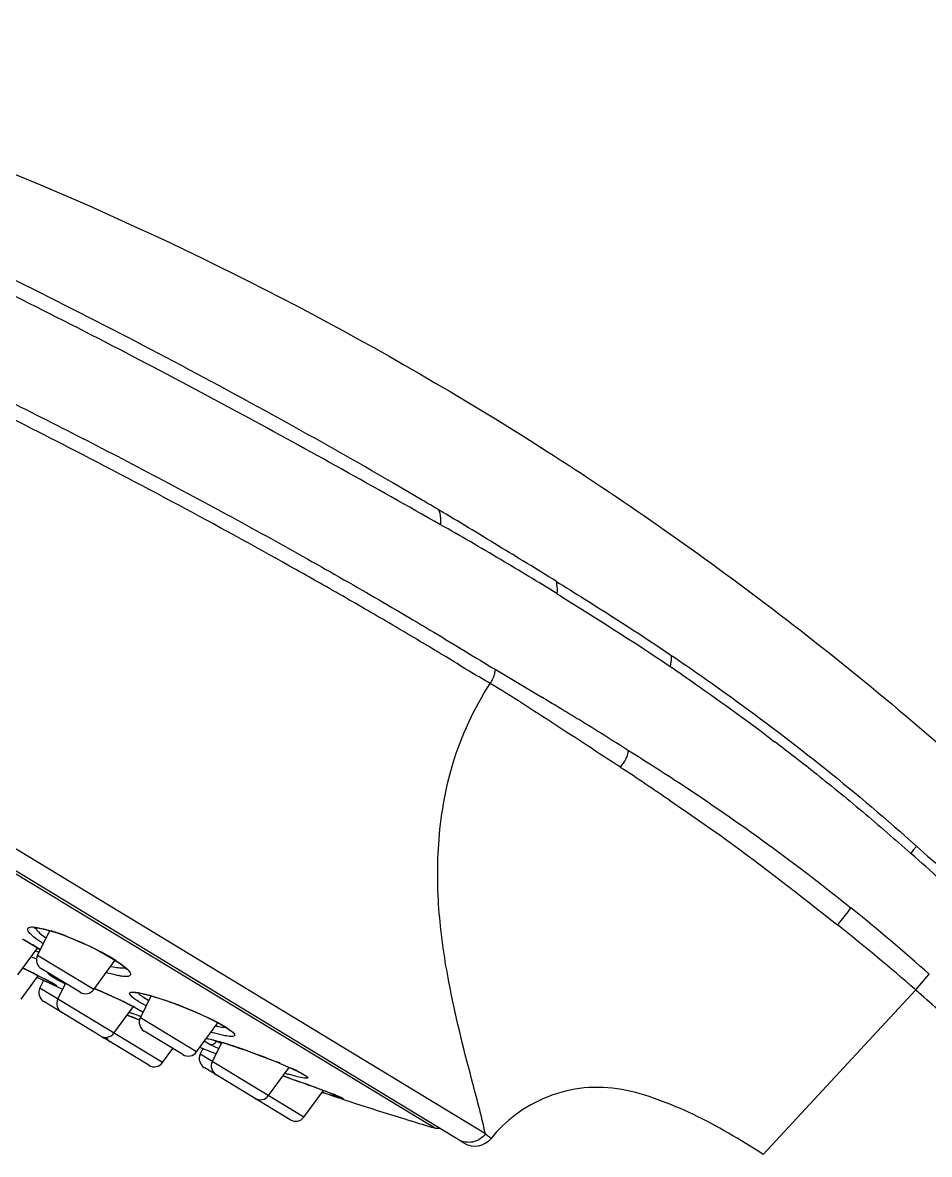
# Model space of a CAD drawing. Header units: millimetres. Extents: x 14295 to 15136, y 4961 to 5556.
# Drawn here: x 14907.6 to 14951.4, y 5441.8 to 5496.5 of the extents above; entities that cross this region are included whole.
import ezdxf

# ---------------------------------------------------------------- set-up
doc = ezdxf.new("R2010")
doc.units = ezdxf.units.MM

msp = doc.modelspace()

# ---------------------------------------------------------------- linework, layer by layer
at = {"linetype": 'Continuous'}
for p, q in [((14928.903, 5442.3), (14866.592, 5480.09)), ((14926.868, 5473.395), (14925.45, 5474.227)), ((14930.398, 5465.213), (14932.653, 5463.87)), ((14929.927, 5442.746), (14900.385, 5460.663)), ((14907.794, 5454.964), (14907.242, 5455.299)), ((14909.198, 5454.112), (14907.794, 5454.964)), ((14909.349, 5454.021), (14909.198, 5454.112)), ((14911.503, 5452.715), (14909.349, 5454.021)), ((14908.179, 5452.739), (14908.568, 5452.664)), ((14908.273, 5451.376), (14908.863, 5452.574)), ((14908.477, 5452.368), (14908.675, 5452.223)), ((14908.568, 5452.664), (14908.914, 5452.569)), ((14909.263, 5452.449), (14909.62, 5452.321)), ((14913.855, 5451.289), (14911.503, 5452.715)), ((14907.538, 5452.159), (14907.834, 5451.995)), ((14910.415, 5451.992), (14910.829, 5451.8)), ((14910.829, 5451.8), (14911.235, 5451.597)), ((14907.328, 5450.434), (14908.278, 5451.731)), ((14910.992, 5449.727), (14908.273, 5451.376)), ((14908.34, 5451.693), (14908.407, 5451.649)), ((14911.235, 5451.597), (14911.369, 5451.525)), ((14911.369, 5451.525), (14911.551, 5451.426)), ((14911.391, 5451.521), (14911.369, 5451.525)), ((14913.992, 5451.206), (14913.855, 5451.289)), ((14914.096, 5451.142), (14913.992, 5451.206)), ((14907.649, 5450.723), (14907.571, 5450.761)), ((14910.329, 5449.595), (14908.462, 5450.727)), ((14910.992, 5449.727), (14912.026, 5451.139)), ((14911.827, 5450.848), (14912.021, 5450.808)), ((14912.056, 5451.132), (14912.312, 5450.959)), ((14912.312, 5450.959), (14912.601, 5450.723)), ((14916.349, 5449.776), (14914.096, 5451.142)), ((14907.479, 5449.261), (14908.31, 5450.394)), ((14908.391, 5449.789), (14908.583, 5450.178)), ((14908.646, 5450.223), (14908.635, 5450.228)), ((14909.538, 5450.027), (14909.162, 5450.234)), ((14950.739, 5449.712), (14951.392, 5450.468)), ((14914.318, 5446.195), (14908.391, 5449.789)), ((14909.098, 5449.945), (14908.853, 5450.049)), ((14908.907, 5450.087), (14908.974, 5450.051)), ((14909.038, 5450.017), (14909.119, 5449.972)), ((14909.102, 5449.98), (14909.132, 5449.962)), ((14909.132, 5449.962), (14909.139, 5449.957)), ((14909.25, 5449.268), (14909.623, 5450.023)), ((14911.027, 5449.775), (14911.13, 5449.731)), ((14926.289, 5443.748), (14916.349, 5449.776)), ((14950.73, 5449.703), (14943.358, 5441.757)), ((14911.307, 5447.488), (14908.581, 5449.141)), ((14913.524, 5448.941), (14913.176, 5449.138)), ((14913.244, 5448.361), (14913.766, 5449.42)), ((14913.395, 5449.352), (14913.647, 5449.201)), ((14913.826, 5449.409), (14914.276, 5449.267)), ((14911.969, 5447.619), (14912.913, 5448.906)), ((14912.609, 5448.497), (14912.667, 5448.473)), ((14912.611, 5448.495), (14912.892, 5448.381)), ((14912.667, 5448.473), (14912.779, 5448.427)), ((14913.222, 5448.444), (14912.868, 5448.564)), ((14912.964, 5448.868), (14913.068, 5448.813)), ((14912.987, 5448.859), (14912.964, 5448.868)), ((14912.967, 5448.869), (14912.987, 5448.859)), ((14912.987, 5448.859), (14913.385, 5448.64)), ((14913.068, 5448.813), (14913.212, 5448.735)), ((14916.19, 5448.514), (14916.528, 5448.356)), ((14912.892, 5448.381), (14913.213, 5448.249)), ((14915.963, 5446.712), (14913.244, 5448.361)), ((14915.963, 5446.712), (14916.987, 5448.11)), ((14916.528, 5448.356), (14916.842, 5448.2)), ((14916.842, 5448.2), (14916.917, 5448.161)), ((14916.949, 5448.15), (14916.917, 5448.161)), ((14917.049, 5448.096), (14917.363, 5447.917)), ((14913.656, 5446.063), (14911.487, 5447.378)), ((14915.3, 5446.58), (14913.433, 5447.712)), ((14917.333, 5447.494), (14916.77, 5447.631)), ((14917.178, 5447.91), (14917.381, 5447.886)), ((14917.363, 5447.917), (14917.65, 5447.721)), ((14914.318, 5446.195), (14914.816, 5446.874)), ((14916.144, 5446.602), (14916.294, 5446.906)), ((14916.605, 5447.076), (14916.334, 5447.223)), ((14916.424, 5447.368), (14916.622, 5447.326)), ((14916.883, 5446.943), (14916.605, 5447.076)), ((14916.622, 5447.326), (14917.248, 5447.153)), ((14916.726, 5446.249), (14917.18, 5447.171)), ((14916.92, 5447.23), (14917.144, 5447.126)), ((14917.144, 5447.126), (14917.161, 5447.118)), ((14921.155, 5443.563), (14916.144, 5446.602)), ((14920.493, 5443.431), (14916.333, 5445.954)), ((14919.445, 5444.6), (14920.444, 5445.964)), ((14919.825, 5446.227), (14920.11, 5446.109)), ((14920.001, 5446.156), (14920.528, 5445.929)), ((14920.11, 5446.109), (14920.377, 5445.994)), ((14920.836, 5445.782), (14920.865, 5445.767)), ((14920.9, 5445.754), (14920.865, 5445.767)), ((14920.9, 5445.754), (14921.072, 5445.664)), ((14920.144, 5445.554), (14920.491, 5445.431)), ((14920.803, 5445.522), (14920.406, 5445.631)), ((14920.491, 5445.431), (14920.937, 5445.272)), ((14920.493, 5445.431), (14920.718, 5445.351)), ((14921.186, 5445.587), (14921.198, 5445.577)), ((14921.155, 5443.563), (14922.097, 5444.848)), ((14921.733, 5444.983), (14922.59, 5444.661)), ((14922.106, 5444.742), (14922.042, 5444.763)), ((14922.211, 5444.805), (14922.39, 5444.737)), ((14922.39, 5444.737), (14922.552, 5444.675)), ((14922.862, 5444.5), (14922.541, 5444.599)), ((14922.762, 5444.593), (14922.903, 5444.535)), ((14922.816, 5444.57), (14922.902, 5444.534)), ((14922.925, 5444.525), (14922.902, 5444.534)), ((14922.993, 5444.493), (14922.999, 5444.49)), ((14926.493, 5443.624), (14926.289, 5443.748)), ((14927.46, 5443.037), (14926.493, 5443.624)), ((14927.462, 5443.036), (14927.46, 5443.037))]:
    msp.add_line(p, q, dxfattribs=at)
for points in [[(14908.098, 5452.715), (14908.093, 5452.714), (14908.131, 5452.717), (14908.251, 5452.71), (14908.432, 5452.682), (14908.664, 5452.629), (14908.942, 5452.552), (14909.263, 5452.449)], [(14909.62, 5452.321), (14910.007, 5452.168), (14910.415, 5451.992)], [(14907.834, 5451.995), (14908.102, 5451.839), (14908.34, 5451.693)], [(14911.551, 5451.426), (14911.93, 5451.203), (14912.22, 5451.01), (14912.428, 5450.851), (14912.556, 5450.732), (14912.583, 5450.699)], [(14907.568, 5450.763), (14907.809, 5450.644), (14907.997, 5450.551), (14908.18, 5450.46), (14908.354, 5450.372), (14908.518, 5450.289)], [(14908.518, 5450.289), (14908.742, 5450.174), (14908.83, 5450.127), (14908.907, 5450.087)], [(14908.974, 5450.051), (14909.029, 5450.021), (14909.074, 5449.996), (14909.102, 5449.98)], [(14911.13, 5449.731), (14911.398, 5449.614), (14911.671, 5449.493), (14911.943, 5449.368), (14912.212, 5449.242), (14912.474, 5449.116)], [(14912.973, 5449.576), (14912.976, 5449.576), (14913.026, 5449.577), (14913.125, 5449.568), (14913.267, 5449.544), (14913.447, 5449.505), (14913.662, 5449.45)], [(14912.474, 5449.116), (14912.722, 5448.993), (14912.964, 5448.868)], [(14913.662, 5449.45), (14913.908, 5449.38), (14914.181, 5449.294), (14914.48, 5449.195)], [(14914.48, 5449.195), (14914.8, 5449.081), (14915.137, 5448.955), (14915.486, 5448.816), (14915.84, 5448.668), (14916.19, 5448.514)], [(14913.212, 5448.735), (14913.336, 5448.664), (14913.38, 5448.638)], [(14916.917, 5448.161), (14917.169, 5448.023), (14917.358, 5447.91)], [(14917.358, 5447.91), (14917.501, 5447.816), (14917.595, 5447.743), (14917.624, 5447.717)], [(14916.437, 5447.359), (14916.51, 5447.346), (14916.624, 5447.322), (14916.763, 5447.288), (14916.927, 5447.244)], [(14916.927, 5447.244), (14917.115, 5447.191), (14917.325, 5447.127)], [(14917.325, 5447.127), (14917.555, 5447.055), (14917.804, 5446.973)], [(14917.804, 5446.973), (14918.068, 5446.884), (14918.345, 5446.788), (14918.634, 5446.685), (14918.929, 5446.576), (14919.23, 5446.462), (14919.53, 5446.346), (14919.825, 5446.227)], [(14920.377, 5445.994), (14920.622, 5445.884), (14920.836, 5445.782)], [(14920.865, 5445.767), (14920.955, 5445.721), (14921.06, 5445.665)], [(14920.937, 5445.272), (14921.161, 5445.192), (14921.383, 5445.111), (14921.602, 5445.031), (14921.815, 5444.953), (14922.019, 5444.877), (14922.211, 5444.805)], [(14921.06, 5445.665), (14921.138, 5445.619), (14921.186, 5445.587)], [(14922.552, 5444.675), (14922.695, 5444.619), (14922.816, 5444.57)], [(14922.902, 5444.534), (14922.941, 5444.517), (14922.973, 5444.503), (14922.993, 5444.493)]]:
    msp.add_lwpolyline(points, dxfattribs=at)
for centre, radius, start, end in [((14671.39, 5011.395), 522.137, 62.83514, 63.41614), ((14808.213, 5272.484), 233.332, 59.20569, 59.43438), ((14999.604, 5574.341), 129.171, 238.78277, 239.31308), ((14767.156, 5230.978), 290.655, 52.08001, 52.54461), ((14942.896, 5462.173), 9.614, 322.3601, 323.7852), ((14944.58, 5461.001), 7.563, 323.4105, 324.585), ((14946.111, 5459.908), 5.682, 324.6165, 325.1146), ((14873.123, 5359.869), 118.727, 49.17623, 51.54876), ((14906.329, 5443.997), 8.953, 72.2317, 73.2237), ((14905.831, 5442.45), 10.578, 70.5194, 72.2156), ((14905.273, 5440.865), 12.259, 69.1638, 70.534), ((14898.792, 5436.005), 18.373, 60.3247, 61.5235), ((14900.794, 5439.523), 14.326, 59.3945, 60.3167), ((14902.422, 5442.269), 11.133, 58.0141, 59.4092), ((14904.161, 5437.957), 15.371, 63.5357, 64.0825), ((14911.356, 5460.281), 9.591, 249.3702, 251.0069), ((14909.91, 5457.062), 5.736, 252.5033, 254.0208), ((14908.721, 5451.155), 0.5, 153.7645, 238.7653), ((14903.617, 5444.189), 8.871, 57.2246, 57.9921), ((14909.646, 5456.15), 4.787, 254.0561, 254.3819), ((14904.768, 5439.179), 14.007, 61.7801, 63.5303), ((14905.469, 5440.522), 12.492, 60.4827, 61.7017), ((14906.697, 5442.681), 10.008, 58.6702, 60.5122), ((14907.84, 5444.563), 7.806, 57.3043, 58.6462), ((14864.832, 5363.748), 96.943, 63.58939, 63.78921), ((14877.621, 5389.466), 68.221, 63.26586, 63.60163), ((14966.068, 5573.855), 136.397, 244.92402, 245.49191), ((14926.363, 5489.403), 43.075, 245.1572, 245.6859), ((14887.024, 5408.116), 47.335, 62.9263, 63.2762), ((14891.938, 5417.736), 36.532, 62.784, 62.922), ((14917.923, 5470.691), 22.547, 245.6533, 246.2799), ((14892.137, 5418.193), 36.035, 62.5969, 62.7315), ((14897.83, 5429.163), 23.676, 62.051, 62.6118), ((14908.84, 5449.568), 0.5, 153.7645, 238.7653), ((14903.217, 5439.341), 12.16, 61.707, 61.9933), ((14904.959, 5442.576), 8.485, 61.2728, 61.7138), ((14916.973, 5464.195), 16, 242.3116, 242.5682), ((14910.588, 5450.023), 0.5, 238.7635, 323.7643), ((14897.352, 5417.724), 34.847, 66.6997, 66.9212), ((14897.363, 5417.75), 34.819, 65.9973, 66.7001), ((14871.853, 5358.767), 120.379, 47.70042, 49.06203), ((14909.699, 5449.047), 0.5, 153.7645, 238.7656), ((14897.603, 5418.289), 34.23, 65.6368, 65.9979), ((14898.787, 5420.887), 31.374, 64.7344, 65.6479), ((14900.132, 5423.751), 28.21, 64.5695, 64.7228), ((14901.277, 5426.151), 25.551, 63.9798, 64.5774), ((14902.917, 5429.509), 21.814, 63.256, 63.9805), ((14918.756, 5464.93), 17.392, 249.6609, 249.8954), ((14904.616, 5432.876), 18.043, 62.427, 63.2631), ((14918.193, 5463.389), 15.752, 249.8933, 250.2431), ((14870.124, 5343.813), 112.976, 67.58716, 67.81734), ((14913.692, 5448.14), 0.5, 153.7645, 238.7653), ((14915.209, 5454.664), 6.531, 252.2804, 252.8702), ((14909.983, 5434.696), 15.151, 64.0148, 64.5688), ((14911.148, 5437.082), 12.496, 62.4889, 64.0216), ((14918.101, 5453.313), 5.481, 257.1591, 258.7803), ((14912, 5438.733), 10.639, 62.2782, 62.4539), ((14912.218, 5439.176), 10.144, 61.5611, 62.2039), ((14917.788, 5451.721), 3.859, 258.7546, 260.9171), ((14911.566, 5447.915), 0.5, 238.7632, 323.7643), ((14911.746, 5447.806), 0.5, 226.4205, 238.7653), ((14912.048, 5447.623), 0.5, 203.8822, 238.764), ((14919.715, 5457.912), 10.694, 253.4689, 254.0167), ((14917.477, 5449.334), 1.451, 266.2088, 266.8177), ((14966.068, 5573.855), 136.397, 248.52479, 248.87592), ((14919.03, 5451.561), 4.817, 242.9935, 244.026), ((14922.788, 5459.779), 14.129, 245.2945, 245.8135), ((14923.469, 5461.286), 15.783, 245.8014, 245.9282), ((14911.912, 5429.661), 18.288, 72.8223, 73.0368), ((14910.778, 5426.012), 22.109, 71.752, 72.8076), ((14909.167, 5421.061), 27.315, 71.642, 71.7933), ((14908.753, 5419.814), 28.629, 71.4793, 71.6419), ((14907.471, 5416.012), 32.642, 70.5753, 71.466), ((14915.56, 5447.008), 0.5, 238.7635, 323.7643), ((14916.593, 5446.381), 0.5, 153.7645, 238.7653), ((14906.485, 5413.191), 35.63, 70.4112, 70.5889), ((14913.915, 5446.49), 0.5, 238.7648, 323.7643), ((14917.174, 5446.028), 0.5, 153.7645, 238.766), ((14909.995, 5422.091), 26.063, 67.4228, 67.8443), ((14914.924, 5433.483), 13.65, 65.1944, 65.764), ((14916.695, 5437.295), 9.446, 63.785, 65.2385), ((14917.597, 5439.136), 7.396, 63.4761, 63.7577), ((14875.968, 5319.981), 133.117, 70.4591, 70.61974), ((14924.942, 5461.098), 16.118, 253.0681, 253.6558), ((14877.042, 5322.959), 129.951, 70.1945, 70.36092), ((14922.483, 5452.215), 6.901, 255.9165, 256.1806), ((14885.103, 5345.315), 106.187, 69.82066, 70.19942), ((14966.068, 5573.855), 136.397, 251.17583, 253.04568), ((14933.805, 5479.71), 36.873, 251.5014, 252.2124), ((14914.087, 5422.819), 23.438, 68.5087, 68.73), ((14919.041, 5444.896), 0.5, 238.7628, 323.7643), ((14916.666, 5429.387), 16.382, 68.1527, 68.485), ((14920.863, 5439.691), 5.256, 66.8983, 67.1544), ((14920.752, 5443.858), 0.5, 238.7648, 323.7643), ((14966.068, 5573.856), 136.397, 253.04575, 253.55819), ((14927.604, 5443.516), 0.5, 253.5581, 281.2635), ((14929.422, 5443.155), 1, 238.7645, 321.1719)]:
    msp.add_arc(centre, radius, start, end, dxfattribs=at)
for points, knots in [([(14883.884, 5496.477), (14892.291, 5494.721), (14909.182, 5489.082), (14928.704, 5478.854), (14943.517, 5468.582), (14954.071, 5459.914), (14964.103, 5450.055), (14973.604, 5439.658), (14982.572, 5428.867), (14990.967, 5417.619), (14998.824, 5405.973), (15006.255, 5394.043), (15013.282, 5381.913), (15022.037, 5365.508), (15027.963, 5352.9), (15031.62, 5344.381)], [0, 0, 0, 0, 0.11714, 0.241192, 0.299337, 0.362795, 0.427204, 0.491023, 0.554843, 0.618496, 0.682384, 0.746401, 0.810171, 0.873542, 1, 1, 1, 1]), ([(14925.451, 5474.225), (14923.645, 5475.278), (14919.889, 5477.396), (14914.094, 5480.521), (14908.102, 5483.593), (14900.418, 5487.311), (14893.298, 5490.713), (14887.055, 5493.707), (14884.441, 5494.959), (14883.288, 5495.494)], [0, 0, 0, 0, 0.132723, 0.273805, 0.418102, 0.560308, 0.815949, 0.919226, 1, 1, 1, 1]), ([(14876.85, 5493.142), (14880.2, 5491.472), (14885.826, 5488.683), (14893.955, 5484.609), (14901.393, 5480.914), (14909.192, 5477.057), (14915.658, 5473.682), (14920.632, 5470.944), (14924.115, 5468.967), (14926.866, 5467.351), (14928.928, 5466.099), (14929.912, 5465.496), (14930.398, 5465.213)], [0, 0, 0, 0, 0.185853, 0.311842, 0.451489, 0.598282, 0.743871, 0.813626, 0.880215, 0.942696, 0.972072, 1, 1, 1, 1]), ([(14927.754, 5472.202), (14924.586, 5474.002), (14917.905, 5477.739), (14907.663, 5483.073), (14897.556, 5487.955), (14891.07, 5491.115), (14888.075, 5492.553)], [0, 0, 0, 0, 0.245084, 0.514762, 0.776537, 1, 1, 1, 1]), ([(14930.158, 5464.524), (14929.44, 5464.939), (14927.983, 5465.842), (14925.712, 5467.198), (14923.3, 5468.599), (14919.868, 5470.549), (14915.36, 5473.028), (14911.666, 5474.965), (14909.773, 5475.938)], [0, 0, 0, 0, 0.106513, 0.219975, 0.339631, 0.46454, 0.726679, 1, 1, 1, 1]), ([(14933.344, 5469.469), (14932.419, 5470.048), (14930.523, 5471.191), (14928.64, 5472.355), (14927.669, 5472.919)], [0, 0, 0, 0, 0.492953, 1, 1, 1, 1]), ([(14927.669, 5472.919), (14927.69, 5472.867), (14927.762, 5472.636), (14927.771, 5472.387), (14927.755, 5472.201)], [0, 0, 0, 0, 0.227402, 1, 1, 1, 1]), ([(14933.386, 5468.87), (14932.488, 5469.43), (14930.618, 5470.553), (14928.734, 5471.654), (14927.754, 5472.203)], [0, 0, 0, 0, 0.484928, 1, 1, 1, 1]), ([(14933.342, 5469.472), (14933.797, 5469.188), (14935.667, 5468.023), (14937.525, 5466.838), (14938.9, 5465.897)], [0, 0, 0, 0, 0.24362, 1, 1, 1, 1]), ([(14933.344, 5469.469), (14933.356, 5469.423), (14933.399, 5469.226), (14933.4, 5469.021), (14933.385, 5468.867)], [0, 0, 0, 0, 0.233744, 1, 1, 1, 1]), ([(14933.385, 5468.867), (14933.833, 5468.587), (14935.675, 5467.44), (14937.504, 5466.271), (14938.863, 5465.352)], [0, 0, 0, 0, 0.243541, 1, 1, 1, 1]), ([(14938.9, 5465.898), (14938.905, 5465.856), (14938.915, 5465.673), (14938.892, 5465.49), (14938.863, 5465.352)], [0, 0, 0, 0, 0.230617, 1, 1, 1, 1]), ([(14938.9, 5465.898), (14939.871, 5465.243), (14943.985, 5462.373), (14947.91, 5459.227), (14950.772, 5456.659)], [0, 0, 0, 0, 0.233474, 1, 1, 1, 1]), ([(14930.398, 5465.213), (14930.396, 5465.155), (14930.364, 5464.912), (14930.263, 5464.68), (14930.159, 5464.525)], [0, 0, 0, 0, 0.23733, 1, 1, 1, 1]), ([(14938.863, 5465.352), (14939.274, 5465.069), (14940.981, 5463.886), (14942.666, 5462.671), (14943.916, 5461.708)], [0, 0, 0, 0, 0.240192, 1, 1, 1, 1]), ([(14929.927, 5442.746), (14929.737, 5443.64), (14929.07, 5446.074), (14928.21, 5449.531), (14927.633, 5453.326), (14927.564, 5456.883), (14928.21, 5460.793), (14929.381, 5463.328), (14930.158, 5464.524)], [0, 0, 0, 0, 0.121916, 0.336694, 0.475244, 0.633405, 0.809639, 1, 1, 1, 1]), ([(14936.454, 5460.481), (14935.919, 5460.823), (14934.866, 5461.519), (14933.286, 5462.538), (14931.731, 5463.555), (14930.689, 5464.215), (14930.16, 5464.526)], [0, 0, 0, 0, 0.254854, 0.505692, 0.753888, 1, 1, 1, 1]), ([(14933.682, 5463.25), (14933.946, 5463.093), (14935.015, 5462.459), (14936.061, 5461.786), (14936.855, 5461.29)], [0, 0, 0, 0, 0.246917, 1, 1, 1, 1]), ([(14936.719, 5460.862), (14936.736, 5460.897), (14936.797, 5461.033), (14936.839, 5461.177), (14936.854, 5461.287)], [0, 0, 0, 0, 0.259549, 1, 1, 1, 1]), ([(14936.854, 5461.287), (14937.695, 5460.761), (14941.396, 5458.398), (14944.952, 5455.806), (14947.604, 5453.679)], [0, 0, 0, 0, 0.22587, 1, 1, 1, 1]), ([(14936.458, 5460.485), (14937.272, 5459.954), (14938.952, 5458.811), (14942.513, 5456.349), (14945.152, 5454.273), (14946.955, 5452.851)], [0, 0, 0, 0, 0.224592, 0.469541, 1, 1, 1, 1]), ([(14945.782, 5460.267), (14946.585, 5459.638), (14948.182, 5458.341), (14949.729, 5456.985), (14950.509, 5456.302)], [0, 0, 0, 0, 0.495781, 1, 1, 1, 1]), ([(14989.765, 5409.077), (14987.021, 5413.413), (14981.269, 5421.928), (14973.432, 5432.108), (14966.751, 5439.917), (14962.407, 5444.649), (14958.834, 5448.339), (14956.092, 5451.048), (14953.338, 5453.724), (14951.463, 5455.464), (14950.509, 5456.301)], [0, 0, 0, 0, 0.24993, 0.500148, 0.625294, 0.750438, 0.812959, 0.87546, 0.938167, 1, 1, 1, 1]), ([(14950.772, 5456.659), (14951.74, 5455.815), (14953.642, 5454.079), (14957.298, 5450.457), (14961.785, 5445.842), (14966.982, 5440.134), (14973.69, 5432.328), (14981.588, 5422.166), (14987.35, 5413.635), (14990.097, 5409.291)], [0, 0, 0, 0, 0.062383, 0.125087, 0.250075, 0.375107, 0.50014, 0.750201, 1, 1, 1, 1]), ([(14946.955, 5452.851), (14947.137, 5453.049), (14947.359, 5453.323), (14947.559, 5453.611), (14947.604, 5453.679)], [0, 0, 0, 0, 0.767465, 1, 1, 1, 1]), ([(14907.99, 5452.356), (14907.929, 5452.412), (14907.837, 5452.491), (14907.767, 5452.694), (14907.972, 5452.77), (14908.093, 5452.749), (14908.179, 5452.739)], [0, 0, 0, 0, 0.320625, 0.493098, 0.668007, 1, 1, 1, 1]), ([(14908.544, 5451.949), (14908.486, 5451.985), (14908.295, 5452.11), (14908.108, 5452.246), (14907.99, 5452.356)], [0, 0, 0, 0, 0.294948, 1, 1, 1, 1]), ([(14908.179, 5452.715), (14908.193, 5452.658), (14908.289, 5452.528), (14908.403, 5452.428), (14908.477, 5452.368)], [0, 0, 0, 0, 0.384066, 1, 1, 1, 1]), ([(14909.634, 5452.322), (14909.736, 5452.283), (14910.157, 5452.117), (14910.571, 5451.931), (14910.879, 5451.782)], [0, 0, 0, 0, 0.24291, 1, 1, 1, 1]), ([(14912.021, 5450.808), (14912.115, 5450.791), (14912.276, 5450.769), (14912.442, 5450.769), (14912.508, 5450.784)], [0, 0, 0, 0, 0.588473, 1, 1, 1, 1]), ([(14912.601, 5450.723), (14912.634, 5450.692), (14912.689, 5450.634), (14912.748, 5450.549), (14912.776, 5450.474), (14912.744, 5450.377), (14912.555, 5450.344), (14912.421, 5450.358), (14912.328, 5450.372)], [0, 0, 0, 0, 0.169613, 0.29711, 0.387588, 0.458272, 0.650225, 1, 1, 1, 1]), ([(14909.162, 5450.234), (14909.101, 5450.269), (14908.996, 5450.331), (14908.865, 5450.423), (14908.793, 5450.478), (14908.759, 5450.528), (14908.766, 5450.541)], [0, 0, 0, 0, 0.416346, 0.722833, 0.914312, 1, 1, 1, 1]), ([(14912.328, 5450.372), (14912.277, 5450.379), (14912.032, 5450.423), (14911.793, 5450.49), (14911.606, 5450.547)], [0, 0, 0, 0, 0.210049, 1, 1, 1, 1]), ([(14909.119, 5449.972), (14909.151, 5449.953), (14909.276, 5449.876), (14909.135, 5449.93), (14909.098, 5449.945)], [0, 0, 0, 0, 0.485407, 1, 1, 1, 1]), ([(14913.176, 5449.138), (14913.058, 5449.209), (14912.902, 5449.307), (14912.761, 5449.444), (14912.708, 5449.522), (14912.749, 5449.592), (14912.844, 5449.604), (14912.973, 5449.603), (14913.079, 5449.588), (14913.139, 5449.577)], [0, 0, 0, 0, 0.388907, 0.505418, 0.575284, 0.624826, 0.702323, 0.826355, 1, 1, 1, 1]), ([(14913.127, 5449.57), (14913.14, 5449.553), (14913.22, 5449.469), (14913.316, 5449.403), (14913.395, 5449.352)], [0, 0, 0, 0, 0.182708, 1, 1, 1, 1]), ([(14913.139, 5449.577), (14913.188, 5449.569), (14913.419, 5449.523), (14913.647, 5449.461), (14913.826, 5449.409)], [0, 0, 0, 0, 0.209497, 1, 1, 1, 1]), ([(14914.276, 5449.267), (14914.459, 5449.207), (14915.209, 5448.944), (14915.945, 5448.638), (14916.489, 5448.379)], [0, 0, 0, 0, 0.241891, 1, 1, 1, 1]), ([(14917.65, 5447.721), (14917.682, 5447.696), (14917.734, 5447.651), (14917.79, 5447.587), (14917.817, 5447.525), (14917.782, 5447.474), (14917.712, 5447.46), (14917.561, 5447.454), (14917.43, 5447.476), (14917.333, 5447.494)], [0, 0, 0, 0, 0.15856, 0.270141, 0.341278, 0.398755, 0.48343, 0.610754, 1, 1, 1, 1]), ([(14916.605, 5447.076), (14916.66, 5447.058), (14916.797, 5447.076), (14916.888, 5447.172), (14916.92, 5447.23)], [0, 0, 0, 0, 0.46577, 1, 1, 1, 1]), ([(14918.431, 5446.759), (14918.549, 5446.716), (14919.017, 5446.547), (14919.48, 5446.369), (14919.824, 5446.229)], [0, 0, 0, 0, 0.25295, 1, 1, 1, 1]), ([(14921.072, 5445.664), (14921.117, 5445.639), (14921.193, 5445.595), (14921.277, 5445.54), (14921.319, 5445.501), (14921.335, 5445.481), (14921.339, 5445.46), (14921.316, 5445.437), (14921.254, 5445.438), (14921.09, 5445.45), (14920.944, 5445.487), (14920.834, 5445.514)], [0, 0, 0, 0, 0.181345, 0.307645, 0.350022, 0.379304, 0.398544, 0.416821, 0.483281, 0.602936, 1, 1, 1, 1]), ([(14943.358, 5441.757), (14942.808, 5442.114), (14941.704, 5442.789), (14940.02, 5443.699), (14938.305, 5444.428), (14936.542, 5444.96), (14934.693, 5445.058), (14932.911, 5444.614), (14931.369, 5443.752), (14930.543, 5442.953), (14930.201, 5442.528)], [0, 0, 0, 0, 0.134564, 0.265354, 0.392337, 0.516427, 0.641415, 0.76725, 0.887958, 1, 1, 1, 1]), ([(14922.925, 5444.525), (14922.975, 5444.504), (14923.184, 5444.404), (14922.93, 5444.48), (14922.862, 5444.5)], [0, 0, 0, 0, 0.432696, 1, 1, 1, 1]), ([(14929.927, 5442.746), (14929.784, 5442.551), (14929.34, 5442.258), (14928.814, 5442.353), (14928.609, 5442.478)], [0, 0, 0, 0, 0.50145, 1, 1, 1, 1]), ([(14929.927, 5442.746), (14929.97, 5442.72), (14930.038, 5442.671), (14930.135, 5442.601), (14930.162, 5442.556), (14930.205, 5442.534), (14930.201, 5442.528)], [0, 0, 0, 0, 0.4311, 0.743839, 0.934907, 1, 1, 1, 1])]:
    msp.add_open_spline(points, degree=3, knots=knots, dxfattribs=at)
for points in [[(14936.458, 5460.485), (14936.562, 5460.597), (14936.651, 5460.725), (14936.719, 5460.862)], [(14951.392, 5450.468), (14950.153, 5451.566), (14948.893, 5452.641), (14947.604, 5453.679)]]:
    msp.add_open_spline(points, degree=3, dxfattribs=at)

doc.saveas('drawing.dxf')
